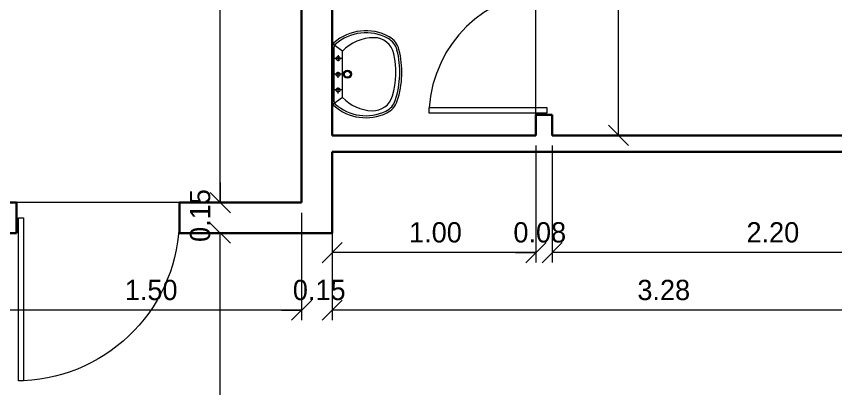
# Model space of a CAD drawing. Header units: metres. Extents: x 2.9 to 62.3, y 8 to 50.1.
# Drawn here: x 21.414 to 25.436, y 18.646 to 20.473 of the extents above; entities that cross this region are included whole.
import ezdxf
from ezdxf.enums import TextEntityAlignment as Align

# ---------------------------------------------------------------- set-up
doc = ezdxf.new("R2010")
doc.units = ezdxf.units.M
doc.header["$MEASUREMENT"] = 0
doc.layers.get('Defpoints').update_dxf_attribs({"lineweight": 0})
for name, color, linetype, lineweight in [('CORNIJAS_VAR NA PLANTA PTIPO 1', 7, 'Continuous', 0), ('Cotas', 13, 'Continuous', 0), ('Level 14', 7, 'Continuous', 0), ('Level 36', 7, 'Continuous', 0), ('Level 7', 7, 'Continuous', 0)]:
    doc.layers.add(name, color=color, linetype=linetype, lineweight=lineweight)
doc.styles.add('Style-INTL_ENGINEERING', font='INTL_ENGINEERING.shx')
doc.dimstyles.get("Standard").update_dxf_attribs({"dimtxt": 0.18, "dimasz": 0.18, "dimexe": 0.18, "dimexo": 0.0625, "dimgap": 0.09, "dimtad": 0, "dimtih": 1, "dimtoh": 1, "dimdec": 4, "dimzin": 1, "dimdsep": 46, "dimtxsty": 'Standard', "dimcen": 0, "dimadec": 0, "dimazin": 0, "dimtfac": 1, "dimtdec": 4, "dimtofl": 0, "dimtmove": 0, "dimatfit": 3, "dimfxl": 0, "dimtolj": 1, "dimtzin": 1, "dimarcsym": 0})

# ---------------------------------------------------------------- blocks, each defined once
blk = doc.blocks.new('*U28')
at = {"layer": 'Level 36', "color": 172, "linetype": 'Continuous', "lineweight": 13}
for p, q in [((-0.171, -0.1351), (-0.171, 0.135)), ((-0.121, 0.1137), (-0.1675, 0.1479)), ((-0.161, -0.1351), (-0.161, 0.135)), ((-0.142, 0.0942), (-0.142, 0.0646)), ((-0.121, -0.1138), (-0.121, 0.1137)), ((-0.1256, 0.0769), (-0.158, 0.077)), ((-0.1256, 0), (-0.158, 0)), ((-0.142, -0.0173), (-0.142, 0.0124)), ((-0.1256, -0.077), (-0.158, -0.077)), ((-0.142, -0.0942), (-0.142, -0.0646)), ((-0.121, -0.1138), (-0.1675, -0.1479))]:
    blk.add_line(p, q, dxfattribs=at)
for centre, radius in [((-0.1419, 0.077), 0.01), ((-0.1419, 0), 0.01), ((-0.096, 0), 0.02), ((-0.096, 0), 0.015), ((-0.1419, -0.077), 0.01)]:
    blk.add_circle(centre, radius, dxfattribs=at)
for centre, radius, start, end in [((-0.0058, -0.0225), 0.236, 61.0331, 131.6613), ((-0.0058, -0.0225), 0.226, 61.0331, 131.6613), ((0.0337, -0.036), 0.2153, 90.0457, 135.9361), ((0.0336, 0.0793), 0.1, 12.2459, 90.0457), ((0.0601, 0.0964), 0.09, 14.4235, 61.0331), ((0.0601, 0.0964), 0.1, 14.4235, 61.0331), ((-0.146, 0.1351), 0.025, 131.6613, 180.0002), ((-0.146, 0.1351), 0.015, 131.6613, 180.0002), ((-0.2774, 0.0096), 0.4484, 341.6861, 14.4235), ((-0.2874, 0.0096), 0.4284, 344.3129, 12.2459), ((-0.2774, 0.0096), 0.4384, 341.6861, 14.4235), ((0.0337, 0.036), 0.2153, 224.0643, 267.5873), ((0.0288, -0.0792), 0.1, 267.5873, 344.3129), ((-0.146, -0.1351), 0.025, 180.0002, 228.339), ((-0.0058, 0.0225), 0.236, 228.339, 295.8028), ((-0.146, -0.1351), 0.015, 180.0002, 228.339), ((-0.0058, 0.0225), 0.226, 228.339, 295.8028), ((0.0534, -0.0999), 0.09, 295.8028, 341.6861), ((0.0534, -0.0999), 0.1, 295.8028, 341.6861)]:
    blk.add_arc(centre, radius, start, end, dxfattribs=at)
blk = doc.blocks.new('*U19')
at = {"layer": 'Level 36', "color": 172, "linetype": 'Continuous', "lineweight": 13}
blk.add_blockref('*U28', (-7.364, 2.28), dxfattribs=at)
blk = doc.blocks.new('P80D_2')
at = {"layer": 'Level 14', "color": 7, "linetype": 'Continuous', "lineweight": 13}
for p, q in [((0.035, 0.875), (0.01, 0.875)), ((0.01, 0.875), (0.01, 0.075)), ((0.035, 0.075), (0.035, 0.875)), ((0.01, 0.075), (0.035, 0.075))]:
    blk.add_line(p, q, dxfattribs=at)
blk.add_arc((0, 0.075), 0.8, 0.0001, 87.4926, dxfattribs=at)
at = {"layer": 'Level 7', "color": 7, "linetype": 'Continuous', "lineweight": 30}
for p, q in [((0, 0), (0, 0.15)), ((0.8, 0), (0.8, 0.15))]:
    blk.add_line(p, q, dxfattribs=at)
blk = doc.blocks.new('P60D_2')
at = {"layer": 'Level 14', "color": 7, "linetype": 'Continuous', "lineweight": 13}
for p, q in [((0.035, 0.605), (0.01, 0.605)), ((0.01, 0.605), (0.01, 0.025)), ((0.035, 0.025), (0.035, 0.605)), ((0.01, 0.025), (0.035, 0.025))]:
    blk.add_line(p, q, dxfattribs=at)
blk.add_ellipse((0.0073, 0.032), major_axis=(0.5659, -0.1833), ratio=0.960106, start_param=0.313176, end_param=1.825606, dxfattribs=at)
at = {"layer": 'Level 7', "color": 7, "linetype": 'Continuous', "lineweight": 30}
for p, q in [((0, 0), (0, 0.08)), ((0.6, 0), (0.6, 0.08))]:
    blk.add_line(p, q, dxfattribs=at)
blk = doc.blocks.new('_Oblique')
at = {"color": 0, "linetype": 'ByBlock', "lineweight": -2}
blk.add_line((0.5, 0.5), (-0.5, -0.5), dxfattribs=at)
blk = doc.blocks.new('*D476')
at = {"layer": 'Cotas', "color": 2, "linetype": 'Continuous', "lineweight": 0}
for p, q in [((22.9646, 19.3595), (22.9646, 18.9817)), ((26.2446, 19.3595), (26.2446, 18.9817)), ((26.2446, 19.0312), (22.9646, 19.0312))]:
    blk.add_line(p, q, dxfattribs=at)
at = {"layer": 'Defpoints'}
for p in [(22.9646, 19.409), (26.2446, 19.409), (22.9646, 19.0312), (24.6046, 19.0312)]:
    blk.add_point(p, dxfattribs=at)
at = {"layer": 'Cotas', "color": 2, "linetype": 'Continuous', "lineweight": 0, "xscale": 0.0995, "yscale": 0.0995, "zscale": 0.0995, "rotation": 180}
blk.add_blockref('_Oblique', (22.9646, 19.0312), dxfattribs=at)
at = {"layer": 'Cotas', "color": 2, "linetype": 'Continuous', "lineweight": 0, "xscale": 0.0995, "yscale": 0.0995, "zscale": 0.0995}
blk.add_blockref('_Oblique', (26.2446, 19.0312), dxfattribs=at)
at = {"layer": 'Cotas', "color": 2, "linetype": 'Continuous', "lineweight": 0, "style": 'Style-INTL_ENGINEERING'}
blk.add_text('3.28', height=0.0995, dxfattribs=at).set_placement((24.4628, 19.1304), align=Align.MIDDLE_LEFT)
blk = doc.blocks.new('*D477')
at = {"layer": 'Cotas', "color": 2, "linetype": 'Continuous', "lineweight": 0}
for p, q in [((22.8146, 19.5095), (22.8146, 18.9817)), ((22.9646, 19.3595), (22.9646, 18.9817)), ((22.7151, 19.0312), (22.8146, 19.0312)), ((23.0641, 19.0312), (22.9646, 19.0312))]:
    blk.add_line(p, q, dxfattribs=at)
at = {"layer": 'Defpoints'}
for p in [(22.8146, 19.559), (22.9646, 19.409), (22.8146, 19.0312), (22.8896, 19.0312)]:
    blk.add_point(p, dxfattribs=at)
at = {"layer": 'Cotas', "color": 2, "linetype": 'Continuous', "lineweight": 0, "xscale": 0.0995, "yscale": 0.0995, "zscale": 0.0995}
blk.add_blockref('_Oblique', (22.8146, 19.0312), dxfattribs=at)
at = {"layer": 'Cotas', "color": 2, "linetype": 'Continuous', "lineweight": 0, "xscale": 0.0995, "yscale": 0.0995, "zscale": 0.0995, "rotation": 180}
blk.add_blockref('_Oblique', (22.9646, 19.0312), dxfattribs=at)
at = {"layer": 'Cotas', "color": 2, "linetype": 'Continuous', "lineweight": 0, "style": 'Style-INTL_ENGINEERING'}
blk.add_text('0.15', height=0.0995, dxfattribs=at).set_placement((22.7715, 19.1304), align=Align.MIDDLE_LEFT)
blk = doc.blocks.new('*D478')
at = {"layer": 'Cotas', "color": 2, "linetype": 'Continuous', "lineweight": 0}
for p, q in [((21.3146, 19.5095), (21.3146, 18.9817)), ((22.8146, 19.5095), (22.8146, 18.9817)), ((22.8146, 19.0312), (21.3146, 19.0312))]:
    blk.add_line(p, q, dxfattribs=at)
at = {"layer": 'Defpoints'}
for p in [(21.3146, 19.559), (22.8146, 19.559), (21.3146, 19.0312), (22.0646, 19.0312)]:
    blk.add_point(p, dxfattribs=at)
at = {"layer": 'Cotas', "color": 2, "linetype": 'Continuous', "lineweight": 0, "xscale": 0.0995, "yscale": 0.0995, "zscale": 0.0995, "rotation": 180}
blk.add_blockref('_Oblique', (21.3146, 19.0312), dxfattribs=at)
at = {"layer": 'Cotas', "color": 2, "linetype": 'Continuous', "lineweight": 0, "xscale": 0.0995, "yscale": 0.0995, "zscale": 0.0995}
blk.add_blockref('_Oblique', (22.8146, 19.0312), dxfattribs=at)
at = {"layer": 'Cotas', "color": 2, "linetype": 'Continuous', "lineweight": 0, "style": 'Style-INTL_ENGINEERING'}
blk.add_text('1.50', height=0.0995, dxfattribs=at).set_placement((21.9465, 19.1304), align=Align.MIDDLE_LEFT)
blk = doc.blocks.new('*D489')
at = {"layer": 'Cotas', "color": 2, "linetype": 'Continuous', "lineweight": 0}
for p, q in [((23.9646, 19.8395), (23.9646, 19.2645)), ((24.0446, 19.8395), (24.0446, 19.2645)), ((23.8651, 19.314), (23.9646, 19.314)), ((24.1441, 19.314), (24.0446, 19.314))]:
    blk.add_line(p, q, dxfattribs=at)
at = {"layer": 'Defpoints'}
for p in [(23.9646, 19.889), (24.0446, 19.889), (23.9646, 19.314), (24.0045, 19.314)]:
    blk.add_point(p, dxfattribs=at)
at = {"layer": 'Cotas', "color": 2, "linetype": 'Continuous', "lineweight": 0, "xscale": 0.0995, "yscale": 0.0995, "zscale": 0.0995}
blk.add_blockref('_Oblique', (23.9646, 19.314), dxfattribs=at)
at = {"layer": 'Cotas', "color": 2, "linetype": 'Continuous', "lineweight": 0, "xscale": 0.0995, "yscale": 0.0995, "zscale": 0.0995, "rotation": 180}
blk.add_blockref('_Oblique', (24.0446, 19.314), dxfattribs=at)
at = {"layer": 'Cotas', "color": 2, "linetype": 'Continuous', "lineweight": 0, "style": 'Style-INTL_ENGINEERING'}
blk.add_text('0.08', height=0.0995, dxfattribs=at).set_placement((23.8541, 19.4132), align=Align.MIDDLE_LEFT)
blk = doc.blocks.new('*D490')
at = {"layer": 'Cotas', "color": 2, "linetype": 'Continuous', "lineweight": 0}
for p, q in [((23.9646, 19.8395), (23.9646, 19.2645)), ((22.9646, 19.7595), (22.9646, 19.2645)), ((23.9646, 19.314), (22.9646, 19.314))]:
    blk.add_line(p, q, dxfattribs=at)
at = {"layer": 'Defpoints'}
for p in [(23.9646, 19.889), (22.9646, 19.809), (22.9646, 19.314), (23.4646, 19.314)]:
    blk.add_point(p, dxfattribs=at)
at = {"layer": 'Cotas', "color": 2, "linetype": 'Continuous', "lineweight": 0, "xscale": 0.0995, "yscale": 0.0995, "zscale": 0.0995, "rotation": 180}
blk.add_blockref('_Oblique', (22.9646, 19.314), dxfattribs=at)
at = {"layer": 'Cotas', "color": 2, "linetype": 'Continuous', "lineweight": 0, "xscale": 0.0995, "yscale": 0.0995, "zscale": 0.0995}
blk.add_blockref('_Oblique', (23.9646, 19.314), dxfattribs=at)
at = {"layer": 'Cotas', "color": 2, "linetype": 'Continuous', "lineweight": 0, "style": 'Style-INTL_ENGINEERING'}
blk.add_text('1.00', height=0.0995, dxfattribs=at).set_placement((23.3421, 19.4132), align=Align.MIDDLE_LEFT)
blk = doc.blocks.new('*D254')
at = {"layer": 'Cotas', "color": 2, "linetype": 'Continuous', "lineweight": 0}
for p, q in [((24.0446, 19.8395), (24.0446, 19.2645)), ((26.2446, 19.7595), (26.2446, 19.2645)), ((26.2446, 19.314), (24.0446, 19.314))]:
    blk.add_line(p, q, dxfattribs=at)
at = {"layer": 'Defpoints'}
for p in [(24.0446, 19.889), (26.2446, 19.809), (24.0446, 19.314), (25.1445, 19.314)]:
    blk.add_point(p, dxfattribs=at)
at = {"layer": 'Cotas', "color": 2, "linetype": 'Continuous', "lineweight": 0, "xscale": 0.0995, "yscale": 0.0995, "zscale": 0.0995, "rotation": 180}
blk.add_blockref('_Oblique', (24.0446, 19.314), dxfattribs=at)
at = {"layer": 'Cotas', "color": 2, "linetype": 'Continuous', "lineweight": 0, "xscale": 0.0995, "yscale": 0.0995, "zscale": 0.0995}
blk.add_blockref('_Oblique', (26.2446, 19.314), dxfattribs=at)
at = {"layer": 'Cotas', "color": 2, "linetype": 'Continuous', "lineweight": 0, "style": 'Style-INTL_ENGINEERING'}
blk.add_text('2.20', height=0.0995, dxfattribs=at).set_placement((24.9985, 19.4132), align=Align.MIDDLE_LEFT)
blk = doc.blocks.new('*D498')
at = {"layer": 'Cotas', "color": 2, "linetype": 'Continuous', "lineweight": 0}
for p, q in [((22.54, 19.409), (22.3656, 19.409)), ((22.4151, 15.4088), (22.4151, 19.409)), ((21.7691, 15.4088), (22.4646, 15.4088))]:
    blk.add_line(p, q, dxfattribs=at)
at = {"layer": 'Defpoints'}
for p in [(22.4151, 19.409), (22.5895, 19.409), (22.4151, 17.4089), (21.7196, 15.4088)]:
    blk.add_point(p, dxfattribs=at)
at = {"layer": 'Cotas', "color": 2, "linetype": 'Continuous', "lineweight": 0, "xscale": 0.0995, "yscale": 0.0995, "zscale": 0.0995}
for p, rotation in [((22.4151, 19.409), 90), ((22.4151, 15.4088), 270)]:
    blk.add_blockref('_Oblique', p, dxfattribs=dict(at, rotation=rotation))
at = {"layer": 'Cotas', "color": 2, "linetype": 'Continuous', "lineweight": 0, "style": 'Style-INTL_ENGINEERING'}
blk.add_text('4.00', height=0.0995, rotation=90, dxfattribs=at).set_placement((22.3159, 17.2585), align=Align.MIDDLE_LEFT)
blk = doc.blocks.new('*D499')
at = {"layer": 'Cotas', "color": 2, "linetype": 'Continuous', "lineweight": 0}
for p, q in [((22.4151, 19.6585), (22.4151, 19.559)), ((22.4651, 19.559), (22.3656, 19.559)), ((22.54, 19.409), (22.3656, 19.409)), ((22.4151, 19.3095), (22.4151, 19.409))]:
    blk.add_line(p, q, dxfattribs=at)
at = {"layer": 'Defpoints'}
for p in [(22.4151, 19.559), (22.5146, 19.559), (22.4151, 19.484), (22.5895, 19.409)]:
    blk.add_point(p, dxfattribs=at)
at = {"layer": 'Cotas', "color": 2, "linetype": 'Continuous', "lineweight": 0, "xscale": 0.0995, "yscale": 0.0995, "zscale": 0.0995}
for p, rotation in [((22.4151, 19.559), 270), ((22.4151, 19.409), 90)]:
    blk.add_blockref('_Oblique', p, dxfattribs=dict(at, rotation=rotation))
at = {"layer": 'Cotas', "color": 2, "linetype": 'Continuous', "lineweight": 0, "style": 'Style-INTL_ENGINEERING'}
blk.add_text('0.15', height=0.0995, rotation=90, dxfattribs=at).set_placement((22.3159, 19.366), align=Align.MIDDLE_LEFT)
blk = doc.blocks.new('*D500')
at = {"layer": 'Cotas', "color": 2, "linetype": 'Continuous', "lineweight": 0}
for p, q in [((22.615, 21.789), (22.3656, 21.789)), ((22.4151, 19.559), (22.4151, 21.789)), ((22.4651, 19.559), (22.3656, 19.559))]:
    blk.add_line(p, q, dxfattribs=at)
at = {"layer": 'Defpoints'}
for p in [(22.4151, 21.789), (22.6645, 21.789), (22.4151, 20.674), (22.5146, 19.559)]:
    blk.add_point(p, dxfattribs=at)
at = {"layer": 'Cotas', "color": 2, "linetype": 'Continuous', "lineweight": 0, "xscale": 0.0995, "yscale": 0.0995, "zscale": 0.0995}
for p, rotation in [((22.4151, 21.789), 90), ((22.4151, 19.559), 270)]:
    blk.add_blockref('_Oblique', p, dxfattribs=dict(at, rotation=rotation))
at = {"layer": 'Cotas', "color": 2, "linetype": 'Continuous', "lineweight": 0, "style": 'Style-INTL_ENGINEERING'}
blk.add_text('2.23', height=0.0995, rotation=90, dxfattribs=at).set_placement((22.3159, 20.5323), align=Align.MIDDLE_LEFT)
blk = doc.blocks.new('*D261')
at = {"layer": 'Cotas', "color": 2, "linetype": 'Continuous', "lineweight": 0}
for p, q in [((24.094, 21.789), (24.4198, 21.789)), ((24.3703, 19.889), (24.3703, 21.789)), ((24.094, 19.889), (24.4198, 19.889))]:
    blk.add_line(p, q, dxfattribs=at)
at = {"layer": 'Defpoints'}
for p in [(24.0446, 21.789), (24.3703, 21.789), (24.3703, 20.839), (24.0446, 19.889)]:
    blk.add_point(p, dxfattribs=at)
at = {"layer": 'Cotas', "color": 2, "linetype": 'Continuous', "lineweight": 0, "xscale": 0.0995, "yscale": 0.0995, "zscale": 0.0995}
for p, rotation in [((24.3703, 21.789), 90), ((24.3703, 19.889), 270)]:
    blk.add_blockref('_Oblique', p, dxfattribs=dict(at, rotation=rotation))
at = {"layer": 'Cotas', "color": 2, "linetype": 'Continuous', "lineweight": 0, "style": 'Style-INTL_ENGINEERING'}
blk.add_text('1.90', height=0.0995, rotation=90, dxfattribs=at).set_placement((24.271, 20.7206), align=Align.MIDDLE_LEFT)

msp = doc.modelspace()

# ---------------------------------------------------------------- linework, layer by layer
at = {"layer": 'CORNIJAS_VAR NA PLANTA PTIPO 1', "color": 7, "linetype": 'Continuous', "lineweight": 30}
for p, q in [((22.8146, 19.559), (22.8146, 21.789)), ((22.9645, 19.889), (22.9645, 21.789)), ((23.9645, 19.889), (23.9645, 19.989)), ((24.0446, 19.889), (24.0446, 19.9891)), ((23.9645, 19.889), (22.9645, 19.889)), ((26.2446, 19.889), (24.0446, 19.889)), ((26.2446, 19.809), (22.9645, 19.809)), ((22.9645, 19.409), (22.9645, 19.809)), ((21.4145, 19.559), (21.3146, 19.559)), ((22.8146, 19.559), (22.2146, 19.559)), ((21.4145, 19.409), (21.1645, 19.409)), ((22.9645, 19.409), (22.2145, 19.409))]:
    msp.add_line(p, q, dxfattribs=at)
at = {"layer": 'CORNIJAS_VAR NA PLANTA PTIPO 1', "color": 7, "linetype": 'Continuous', "lineweight": 0}
for p, q in [((23.9645, 19.989), (23.9645, 20.589)), ((22.2146, 19.559), (21.4145, 19.559))]:
    msp.add_line(p, q, dxfattribs=at)

# ---------------------------------------------------------------- block references
at = {"layer": 'Level 36', "color": 172, "linetype": 'Continuous', "lineweight": 13}
msp.add_blockref('*U19', (30.4996, 17.909), dxfattribs=at)
at = {"layer": 'Level 7', "color": 7, "linetype": 'Continuous', "lineweight": 30}
for name, p, xscale, yscale, rotation in [('P60D_2', (24.0446, 19.9891), 1.000004656664151, 1.000004656664151, 90.00053360695055), ('P80D_2', (21.4145, 19.559), 1.000000000010841, -1.000000000010841, 0.0002668047176770001)]:
    msp.add_blockref(name, p, dxfattribs=dict(at, xscale=xscale, yscale=yscale, rotation=rotation))

# ---------------------------------------------------------------- dimensions: what is measured, and where the dimension line sits
at = {"layer": 'Cotas', "color": 2, "linetype": 'Continuous', "lineweight": 0}
for base, p1, p2, angle, picture, middle in [((22.4151, 21.789), (22.5146, 19.559), (22.6645, 21.789), 90, '*D500', (22.4151, 20.674)), ((24.3703, 21.789), (24.0446, 19.889), (24.0446, 21.789), 90, '*D261', (24.3703, 20.839)), ((22.9645, 19.314), (23.9645, 19.889), (22.9645, 19.809), 180, '*D490', (23.4646, 19.314)), ((24.0446, 19.314), (26.2446, 19.809), (24.0446, 19.889), 180, '*D254', (25.1445, 19.314)), ((21.3146, 19.0312), (22.8146, 19.559), (21.3146, 19.559), 180, '*D478', (22.0646, 19.0312)), ((22.4151, 19.409), (21.7196, 15.4088), (22.5895, 19.409), 90, '*D498', (22.4151, 17.4089)), ((22.9645, 19.0312), (26.2446, 19.409), (22.9645, 19.409), 180, '*D476', (24.6046, 19.0312))]:
    dim = msp.add_linear_dim(base=base, p1=p1, p2=p2, angle=angle, dimstyle='Standard', override={"dimtxt": 0.0995, "dimasz": 0.0995, "dimexe": 0.0495, "dimexo": 0.0495, "dimgap": 0.0495, "dimtad": 1, "dimtih": 0, "dimtoh": 0, "dimdec": 2, "dimzin": 3, "dimtxsty": 'Style-INTL_ENGINEERING', "dimblk": 'Oblique', "dimclre": 2, "dimtdec": 2, "dimatfit": 1, "dimtolj": 0, "dimtzin": 3, "dimlwe": 0}, dxfattribs=at)
    dim.commit()
    dim.dimension.update_dxf_attribs({"geometry": picture, "text_midpoint": middle})
for base, p1, p2, angle, picture, middle in [((23.9645, 19.314), (24.0446, 19.889), (23.9645, 19.889), 180, '*D489', (24.0045, 19.314)), ((22.4151, 19.559), (22.5895, 19.409), (22.5146, 19.559), 90, '*D499', (22.4151, 19.484)), ((22.8146, 19.0312), (22.9645, 19.409), (22.8146, 19.559), 180, '*D477', (22.8896, 19.0312))]:
    dim = msp.add_linear_dim(base=base, p1=p1, p2=p2, angle=angle, dimstyle='Standard', override={"dimtxt": 0.0995, "dimasz": 0.0995, "dimexe": 0.0495, "dimexo": 0.0495, "dimgap": 0.0495, "dimtad": 1, "dimtih": 0, "dimtoh": 0, "dimdec": 2, "dimzin": 3, "dimtxsty": 'Style-INTL_ENGINEERING', "dimblk": 'Oblique', "dimclre": 2, "dimtdec": 2, "dimatfit": 1, "dimtolj": 0, "dimtzin": 3, "dimlwe": 0}, dxfattribs=at)
    dim.commit()
    dim.dimension.update_dxf_attribs({"geometry": picture, "text_midpoint": middle, "dimtype": 160})

doc.saveas('drawing.dxf')
